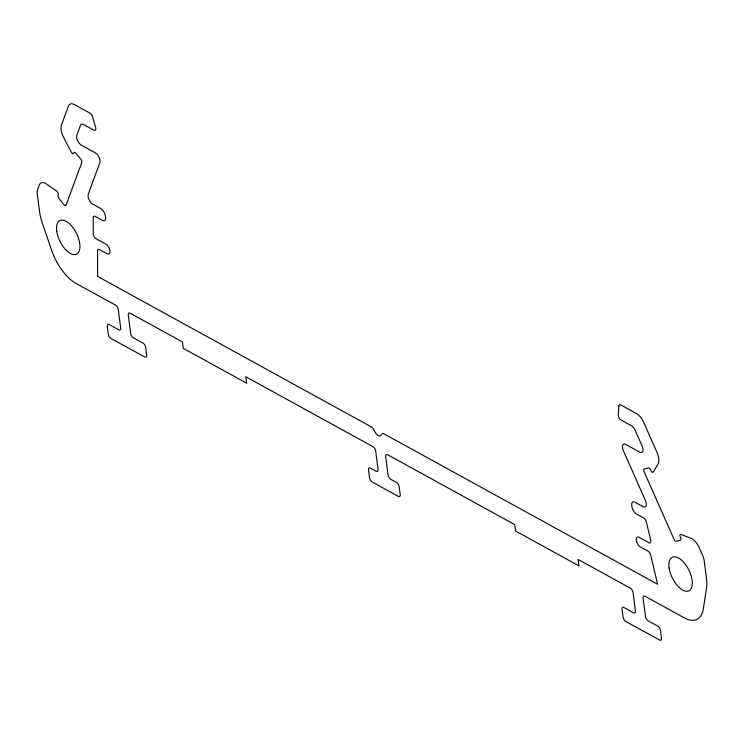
<?xml version="1.0" encoding="UTF-8"?>
<svg xmlns="http://www.w3.org/2000/svg" width="744" height="744" viewBox="0 0 744 744"><rect width="100%" height="100%" fill="white"/><g stroke="black" fill="none" stroke-linecap="round" stroke-linejoin="round"><path stroke-width="1.12" d="M618.859 406.103L618.255 414.715A3.748 1.832 63.5 0 0 621.008 419.988L631.47 425.735A6.25 3.06 63.5 0 1 635.144 430.237L642.128 446.019A6.25 3.06 63.5 0 1 639.849 452.213L625.592 444.382A6.25 3.06 63.5 0 0 623.314 450.585L645.448 500.535A6.25 3.06 63.5 0 1 643.169 506.729L634.892 502.181A6.25 3.06 63.5 0 0 631.749 505.427L631.889 506.497A6.25 3.06 63.5 0 0 636.418 513.965L643.709 517.964A3.748 1.832 63.5 0 1 646.322 521.87L650.712 540.191A3.748 1.832 63.5 0 1 648.935 542.711L639.096 537.308A5.617 2.753 63.5 0 0 636.269 540.218A5.617 2.753 63.5 0 0 640.351 546.942L648.015 551.155A3.748 1.832 63.5 0 1 650.637 555.061L657.64 584.282L384.276 434.003A6.25 3.06 63.5 0 0 381.3 434.849A6.25 3.06 63.5 0 1 374.641 431.185A6.25 3.06 63.5 0 0 370.968 426.684L97.613 276.396L97.52 250.979A3.748 1.832 63.5 0 1 99.445 249.575L107.108 253.788A5.617 2.753 63.5 0 0 109.945 250.868A5.617 2.753 63.5 0 0 105.862 244.153L96.023 238.74A3.748 1.832 63.5 0 1 93.26 233.728L93.205 217.787A3.748 1.832 63.5 0 1 95.13 216.383L102.421 220.382A6.25 3.06 63.5 0 0 105.564 217.146L105.425 216.076A6.25 3.06 63.5 0 0 100.886 208.608L92.609 204.061A6.25 3.06 63.5 0 1 88.238 194.203L99.817 162.787A6.25 3.06 63.5 0 0 95.446 152.92L81.189 145.089A6.25 3.06 63.5 0 1 76.827 135.231L80.482 125.308A6.25 3.06 63.5 0 1 83.458 124.462L93.921 130.209A3.748 1.832 63.5 0 0 95.809 128.266L92.516 116.734A3.748 1.832 63.5 0 0 89.978 113.135L74.335 104.532A12.49 6.119 63.5 0 0 68.374 106.225L61.445 125.038A12.49 6.119 63.5 0 0 63.491 137.119L71.173 151.981A2.502 1.228 63.5 0 0 73.703 153.162L73.833 152.808A2.502 1.228 63.5 0 1 75.832 153.18L80.826 159.309A2.502 1.228 63.5 0 1 81.766 162.536L66.076 205.139A2.502 1.228 63.5 0 1 64.077 204.767L59.083 198.648A2.502 1.228 63.5 0 1 58.134 195.412L58.274 195.049A2.502 1.228 63.5 0 0 56.711 191.227L46.268 183.87A12.49 6.119 63.5 0 0 39.367 184.968L37.656 189.599A12.49 6.119 63.5 0 0 37.321 194.389L39.534 211.37A37.479 18.349 63.5 0 0 42.343 223.126L51.68 250.412A37.479 18.349 63.5 0 0 76.083 283.455L115.571 305.161A3.748 1.832 63.5 0 1 118.287 309.644L120.658 327.844A3.748 1.832 63.5 0 1 118.77 329.787L109.163 324.505A3.748 1.832 63.5 0 0 107.275 326.449L108.252 333.944A3.748 1.832 63.5 0 0 110.968 338.427L144.782 357.008A3.748 1.832 63.5 0 0 146.67 355.065L145.694 347.569A3.748 1.832 63.5 0 0 142.969 343.096L133.362 337.813A3.748 1.832 63.5 0 1 130.646 333.331L128.284 315.131A3.748 1.832 63.5 0 1 130.172 313.187L182.42 341.914L183.247 348.341L246.636 383.188L245.808 376.762L372.967 446.67A3.748 1.832 63.5 0 1 375.692 451.152L378.054 469.352A3.748 1.832 63.5 0 1 376.166 471.296L370.4 468.125A3.748 1.832 63.5 0 0 368.513 470.069L369.489 477.564A3.748 1.832 63.5 0 0 372.214 482.047L398.338 496.406A3.748 1.832 63.5 0 0 400.226 494.462L399.249 486.967A3.748 1.832 63.5 0 0 396.524 482.493L390.767 479.322A3.748 1.832 63.5 0 1 388.043 474.839L385.68 456.639A3.748 1.832 63.5 0 1 387.568 454.696L514.727 524.604L515.564 531.03L578.953 565.877L578.116 559.451L630.363 588.179A3.748 1.832 63.5 0 1 633.088 592.661L635.45 610.861A3.748 1.832 63.5 0 1 633.562 612.805L623.956 607.523A3.748 1.832 63.5 0 0 622.068 609.466L623.044 616.962A3.748 1.832 63.5 0 0 625.769 621.445L659.575 640.026A3.748 1.832 63.5 0 0 661.463 638.082L660.486 630.587A3.748 1.832 63.5 0 0 657.761 626.113L648.164 620.831A3.748 1.832 63.5 0 1 645.439 616.348L643.076 598.148A3.748 1.832 63.5 0 1 644.964 596.204L684.443 617.911A37.479 18.349 63.5 0 0 703.359 608.685L706.493 588.244A37.479 18.349 63.5 0 0 706.456 578.023L704.252 561.041A12.49 6.119 63.5 0 0 702.531 555.126L699.258 547.751A12.49 6.119 63.5 0 0 690.99 538.303L681.002 534.443A2.502 1.228 63.5 0 0 680.276 537.01L680.528 537.577A2.502 1.228 63.5 0 1 680.341 540.191L676.287 541.344A2.502 1.228 63.5 0 1 674.092 539.409L644.062 471.668A2.502 1.228 63.5 0 1 644.248 469.055L648.303 467.902A2.502 1.228 63.5 0 1 650.498 469.836L650.758 470.413A2.502 1.228 63.5 0 0 653.344 472.031L658.049 463.986A12.49 6.119 63.5 0 0 657.026 452.473L643.774 422.555A12.49 6.119 63.5 0 0 636.418 413.543L620.775 404.941A3.748 1.832 63.5 0 0 618.859 406.103M56.767 231.44A18.739 9.17 63.5 0 0 76.018 254.392A18.739 9.17 63.5 0 0 71.926 226.316A18.739 9.17 63.5 0 0 56.767 231.44M669.144 568.1A18.739 9.17 63.5 0 0 688.395 591.052A18.739 9.17 63.5 0 0 684.303 562.985A18.739 9.17 63.5 0 0 669.144 568.1"/></g></svg>
